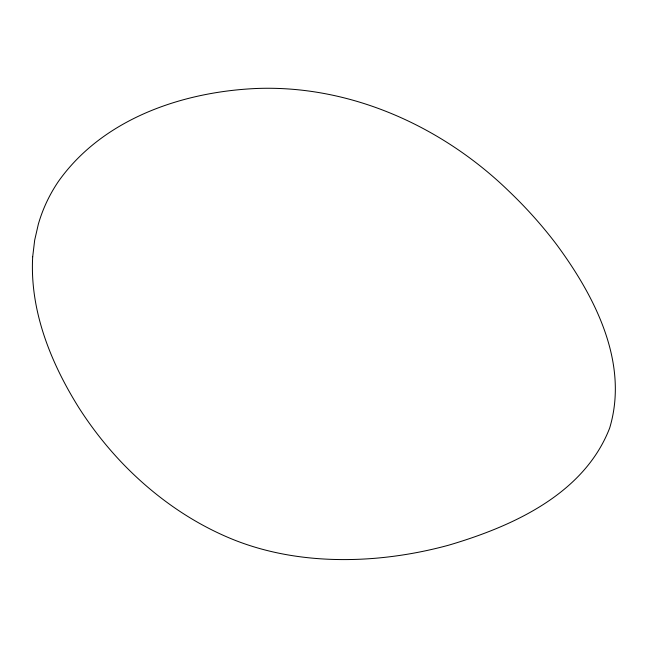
<?xml version="1.0" encoding="UTF-8"?>
<svg xmlns="http://www.w3.org/2000/svg" width="648" height="648" viewBox="0 0 648 648"><rect width="100%" height="100%" fill="white"/><g stroke="black" fill="none" stroke-linecap="round" stroke-linejoin="round"><path stroke-width="0.97" d="M32.692 256.746C29.646 310.635 50.755 362.767 78.862 407.714A426.028 391.91 -50.8 0 0 121.079 461.846C152.969 495.396 191.452 522.928 234.56 540.1C279.474 557.798 328.577 562.27 376.423 558.171A420.406 395.547 -50.5 0 0 448.667 545.187C512.422 526.379 583.978 494.286 609.655 428.085C629.33 362.621 594.572 295.998 556.519 244.458A547.236 464.77 -10.2 0 0 509.134 191.411C442.568 126.676 351.192 85.131 257.41 88.452C183.06 91.538 103.113 118.463 58.498 181.327A157.197 149.323 -10.3 0 0 38.329 224.249L34.684 240.133L32.692 256.746"/></g></svg>
